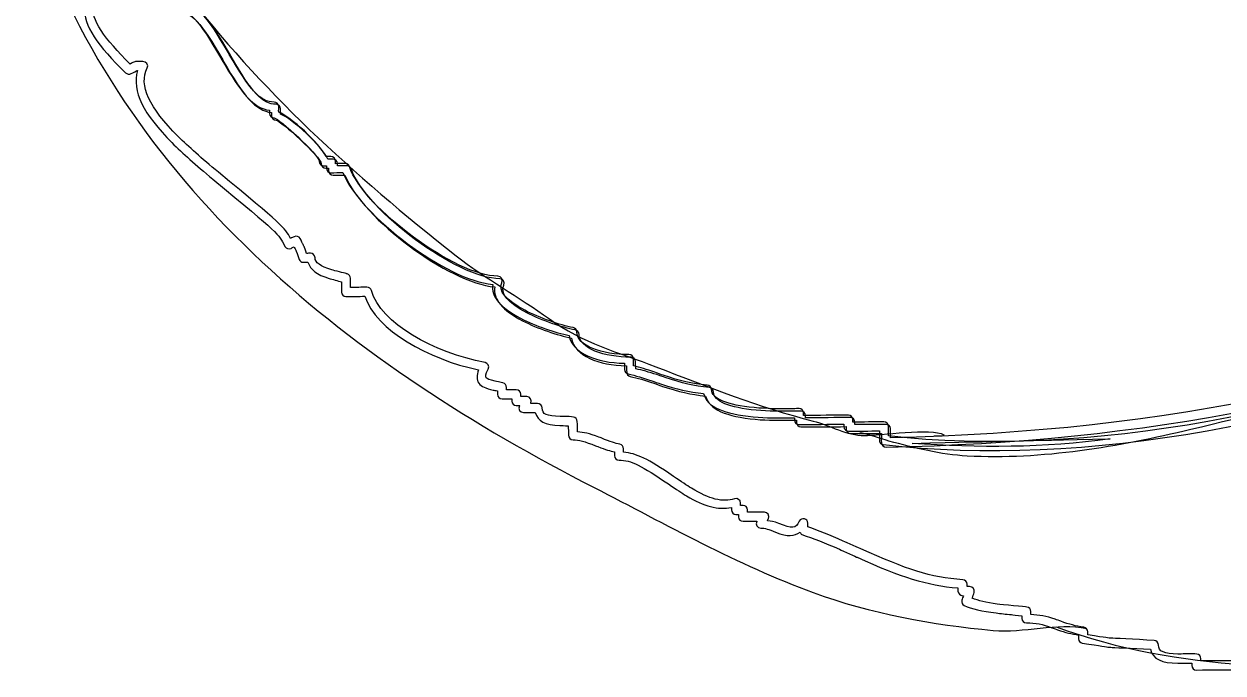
# Model space of a CAD drawing. Extents: x 25 to 279, y 7 to 272.
# Drawn here: x 36.7 to 71.62, y 7.43 to 26.33 of the extents above; entities that cross this region are included whole.
import ezdxf

# ---------------------------------------------------------------- set-up
doc = ezdxf.new("R2010")
doc.units = 0
doc.layers.get('0').update_dxf_attribs({"linetype": 'CONTINUOUS'})

msp = doc.modelspace()

# ---------------------------------------------------------------- linework, layer by layer
at = {"color": 7}
msp.add_lwpolyline([(39.993358, 24.970052), (40.010027, 24.970052)], dxfattribs=at)
msp.add_lwpolyline([(68.33579, 14.250458)], close=True, dxfattribs=at)
for points in [[(36.701148, 37.30969), (38.280446, 29.64471), (43.314673, 24.264144), (49.284731, 19.579167)], [(95.33255, 32.055858), (90.222652, 20.235333), (78.143894, 14.618229), (61.937371, 14.279563)], [(37.10305, 28.991719), (39.920598, 21.379656), (46.297056, 16.412104), (53.307192, 12.829646)], [(42.65586, 25.48255), (42.017685, 26.584275), (41.682458, 26.987235), (41.175781, 27.028775)], [(42.713804, 25.416404), (42.079069, 26.512044), (41.743842, 26.908919), (41.241927, 26.954427)], [(38.480471, 26.805467), (38.410885, 26.296673), (38.860413, 25.675696), (39.662629, 24.903906)], [(39.794921, 25.160288), (39.064935, 25.874663), (38.613821, 26.48876), (38.736587, 26.855208)], [(41.084765, 26.78086), (41.502277, 26.783506), (41.805754, 26.418381), (42.42435, 25.350258)], [(41.142708, 26.706513), (41.560221, 26.709158), (41.8719, 26.352235), (42.490496, 25.284113)], [(39.927212, 25.226433), (39.905252, 25.220613), (39.848631, 25.188069), (39.794921, 25.160288)], [(40.026431, 25.234635), (39.980129, 25.235429), (39.958169, 25.234635), (39.927212, 25.226433)], [(40.166925, 25.234635), (40.115596, 25.234371), (40.079877, 25.233313), (40.026431, 25.234635)], [(40.291015, 25.0444), (40.335729, 25.132771), (40.265879, 25.235165), (40.166925, 25.234635)], [(42.42435, 25.350258), (42.436256, 25.329885), (42.437315, 25.329621), (42.449221, 25.308983)], [(42.449221, 25.308983), (43.048767, 24.274198), (43.385846, 23.873883), (43.854687, 23.8125)], [(42.490496, 25.284113), (42.502402, 25.26374), (42.494994, 25.263475), (42.5069, 25.242838)], [(42.5069, 25.242838), (43.106181, 24.208581), (43.444054, 23.808002), (43.912631, 23.746354)], [(42.680467, 25.441275), (42.668825, 25.461913), (42.667767, 25.462177), (42.65586, 25.48255)], [(43.986979, 24.052213), (43.585606, 24.049831), (43.278425, 24.409665), (42.680467, 25.441275)], [(42.73841, 25.375129), (42.726504, 25.395767), (42.725446, 25.396031), (42.713804, 25.416404)], [(44.044923, 23.986067), (43.64355, 23.983685), (43.336104, 24.343519), (42.73841, 25.375129)], [(39.662629, 24.903906), (39.702846, 24.865277), (39.769785, 24.854429), (39.819792, 24.879035)], [(39.819792, 24.879035), (39.886731, 24.912373), (39.991242, 24.969523), (39.993358, 24.970052)], [(40.010027, 24.970052), (39.834079, 24.370506), (40.180948, 23.695554), (41.010417, 22.870054)], [(41.19245, 23.051823), (40.350281, 23.890023), (40.03675, 24.541163), (40.291015, 25.0444)], [(43.854687, 23.8125), (43.854952, 23.781015), (43.854423, 23.750323), (43.854687, 23.721483)], [(44.119271, 23.928388), (44.118742, 24.001413), (44.060004, 24.052742), (43.986979, 24.052213)], [(44.177215, 23.853775), (44.176685, 23.9268), (44.117948, 23.986596), (44.044923, 23.986067)], [(44.119271, 23.762758), (44.119006, 23.816204), (44.119535, 23.878117), (44.119271, 23.928388)], [(45.491929, 22.464713), (45.312806, 22.858677), (44.463494, 23.626763), (44.119271, 23.762758)], [(44.177215, 23.696613), (44.176685, 23.749529), (44.177479, 23.804298), (44.177215, 23.853775)], [(43.854687, 23.721483), (43.855217, 23.648458), (43.913954, 23.588927), (43.986979, 23.589192)], [(43.912631, 23.746354), (43.912896, 23.714869), (43.912367, 23.684177), (43.912631, 23.655338)], [(43.912631, 23.655338), (43.91316, 23.582313), (43.971898, 23.522781), (44.044923, 23.523046)], [(43.986979, 23.589192), (44.116096, 23.589985), (45.300371, 22.50784), (45.301694, 22.324219)], [(44.044923, 23.523046), (44.17404, 23.52384), (45.358315, 22.441694), (45.359637, 22.258073)], [(45.549608, 22.390365), (45.370485, 22.784329), (44.521437, 23.560617), (44.177215, 23.696613)], [(42.366406, 22.010158), (41.865285, 22.424496), (41.502542, 22.743054), (41.19245, 23.051823)], [(41.010417, 22.870054), (41.327652, 22.554142), (41.6941, 22.230821), (42.201042, 21.811721)], [(45.640625, 22.464713), (45.594323, 22.464448), (45.541935, 22.464977), (45.491929, 22.464713)], [(45.698569, 22.390365), (45.652267, 22.3901), (45.599615, 22.390629), (45.549608, 22.390365)], [(45.772917, 22.332421), (45.772388, 22.405446), (45.71365, 22.465242), (45.640625, 22.464713)], [(45.83086, 22.258073), (45.830331, 22.331098), (45.771594, 22.390894), (45.698569, 22.390365)], [(44.466404, 20.084521), (44.298129, 20.402021), (44.207642, 20.486688), (42.366406, 22.010158)], [(45.301694, 22.324219), (45.302223, 22.251194), (45.36096, 22.199865), (45.433985, 22.200129)], [(45.359637, 22.258073), (45.359902, 22.185048), (45.41864, 22.125252), (45.491929, 22.125781)], [(45.433985, 22.200129), (45.457004, 22.200394), (45.482933, 22.200129), (45.508333, 22.200129)], [(45.491929, 22.125781), (45.514948, 22.126046), (45.540877, 22.125517), (45.566277, 22.125781)], [(45.508333, 22.200129), (45.508598, 22.175523), (45.508069, 22.148271), (45.508333, 22.125781)], [(45.508333, 22.125781), (45.508862, 22.052756), (45.5676, 21.99296), (45.640625, 21.99349)], [(45.566277, 22.125781), (45.566277, 22.103027), (45.566012, 22.080538), (45.566277, 22.059635)], [(45.566277, 22.059635), (45.566806, 21.98661), (45.633746, 21.927079), (45.706771, 21.927344)], [(45.772917, 22.258073), (45.772652, 22.283738), (45.773181, 22.308873), (45.772917, 22.332421)], [(46.053904, 22.266275), (45.966592, 22.265746), (45.867902, 22.258602), (45.772917, 22.258073)], [(45.83086, 22.191927), (45.830596, 22.214681), (45.83086, 22.237171), (45.83086, 22.258073)], [(46.111848, 22.191927), (46.024535, 22.191398), (45.925846, 22.192456), (45.83086, 22.191927)], [(46.177994, 22.175258), (46.159473, 22.228704), (46.110525, 22.266804), (46.053904, 22.266275)], [(46.235937, 22.10091), (46.217417, 22.154356), (46.168469, 22.192192), (46.111848, 22.191927)], [(50.502344, 18.983854), (49.291875, 18.975917), (46.60556, 20.952354), (46.177994, 22.175258)], [(50.560287, 18.909771), (49.349819, 18.901833), (46.663504, 20.878271), (46.235937, 22.10091)], [(42.201042, 21.811721), (44.160017, 20.190354), (44.10419, 20.230042), (44.301304, 19.851688)], [(45.640625, 21.99349), (45.748575, 21.994283), (45.873987, 22.001163), (45.987758, 22.001692)], [(45.706771, 21.927344), (45.814456, 21.928138), (45.932196, 21.92655), (46.045702, 21.927344)], [(45.987758, 22.001692), (46.515602, 20.716875), (49.011417, 18.862146), (50.353383, 18.743083)], [(46.045702, 21.927344), (46.573281, 20.642792), (49.068831, 18.790708), (50.411327, 18.669)], [(44.565887, 20.132146), (44.533608, 20.116271), (44.501858, 20.100396), (44.466404, 20.084521)], [(44.747656, 20.076583), (44.714319, 20.140083), (44.630181, 20.163896), (44.565887, 20.132146)], [(44.822004, 19.925771), (44.829942, 19.912542), (44.774115, 20.023667), (44.747656, 20.076583)], [(44.863279, 19.84375), (44.85349, 19.867563), (44.841848, 19.888729), (44.822004, 19.925771)], [(44.301304, 19.851688), (44.334377, 19.788188), (44.418515, 19.761729), (44.483073, 19.793479)], [(44.483073, 19.793479), (44.508473, 19.806708), (44.537842, 19.822583), (44.565888, 19.835813)], [(44.565888, 19.835813), (44.584673, 19.798771), (44.612719, 19.751146), (44.615365, 19.743208)], [(44.615365, 19.743208), (44.621715, 19.729979), (44.679658, 19.571229), (44.714583, 19.470688)], [(44.929425, 19.645313), (44.901379, 19.727333), (44.870423, 19.825229), (44.863279, 19.84375)], [(45.045312, 19.65325), (45.009329, 19.65325), (44.969112, 19.645313), (44.929425, 19.645313)], [(45.177604, 19.520958), (45.177075, 19.595042), (45.118337, 19.65325), (45.045312, 19.65325)], [(49.284731, 19.579167), (50.135896, 18.912417), (51.123585, 18.377958), (52.003854, 17.737667)], [(44.714583, 19.470688), (44.733104, 19.417771), (44.782052, 19.388667), (44.838673, 19.388667)], [(44.838673, 19.388667), (44.879683, 19.388667), (44.925985, 19.388667), (44.970965, 19.388667)], [(44.970965, 19.388667), (45.041608, 19.174354), (45.230521, 19.023542), (45.590883, 18.917708)], [(45.665496, 19.166417), (45.333444, 19.264313), (45.178398, 19.380729), (45.177604, 19.520958)], [(45.590883, 18.917708), (45.665496, 18.896542), (45.855467, 18.843625), (45.946483, 18.817167)], [(46.087242, 19.057938), (46.036706, 19.073813), (45.747252, 19.142604), (45.665496, 19.166417)], [(46.111848, 19.05), (46.096502, 19.055292), (46.102852, 19.052646), (46.087242, 19.057938)], [(46.211067, 18.925646), (46.210802, 18.983854), (46.166617, 19.031479), (46.111848, 19.05)], [(46.211067, 18.653125), (46.210537, 18.745729), (46.211596, 18.840979), (46.211067, 18.925646)], [(50.617967, 18.793354), (50.662681, 18.883313), (50.601298, 18.983854), (50.502344, 18.983854)], [(50.67591, 18.719271), (50.720625, 18.806583), (50.659242, 18.909771), (50.560287, 18.909771)], [(45.946483, 18.817167), (45.947277, 18.719271), (45.945954, 18.613438), (45.946483, 18.520833)], [(45.946483, 18.520833), (45.947013, 18.44675), (46.00575, 18.388542), (46.078775, 18.388542)], [(46.690756, 18.661063), (46.539415, 18.661063), (46.372727, 18.653125), (46.211067, 18.653125)], [(46.823048, 18.563167), (46.807702, 18.621375), (46.751081, 18.661063), (46.690756, 18.661063)], [(50.13034, 16.470313), (48.651583, 16.748125), (47.070962, 17.62125), (46.823048, 18.563167)], [(50.353383, 18.743083), (50.292794, 18.388542), (50.588862, 18.057813), (51.163802, 17.758833)], [(50.411327, 18.669), (50.353383, 18.314458), (50.648658, 17.983729), (51.221746, 17.68475)], [(51.287892, 17.991667), (50.740204, 18.277417), (50.499698, 18.560521), (50.617967, 18.793354)], [(51.345571, 17.917583), (50.798148, 18.200688), (50.557642, 18.483792), (50.67591, 18.719271)], [(46.078775, 18.388542), (46.248638, 18.388542), (46.447604, 18.396479), (46.62461, 18.396479)], [(46.62461, 18.396479), (46.971479, 17.401646), (48.463729, 16.568208), (49.940104, 16.256)], [(52.693358, 17.486313), (52.326646, 17.555104), (51.723131, 17.764125), (51.287892, 17.991667)], [(52.751302, 17.420167), (52.38459, 17.488958), (51.781075, 17.690042), (51.345571, 17.917583)], [(61.813281, 14.007042), (69.318187, 14.149917), (76.089933, 15.454313), (81.690104, 18.049875)], [(51.163802, 17.758833), (51.601952, 17.531292), (52.183771, 17.338146), (52.577735, 17.256125)], [(51.221746, 17.68475), (51.659896, 17.457208), (52.249917, 17.264063), (52.643881, 17.182042)], [(52.003854, 17.737667), (52.961117, 17.044458), (54.027652, 16.758708), (55.106623, 16.345958)], [(52.800779, 17.361958), (52.800515, 17.425458), (52.755535, 17.475729), (52.693358, 17.486313)], [(61.730467, 14.081125), (67.545479, 13.409083), (74.671237, 14.679083), (80.896354, 17.504833)], [(80.788933, 17.742958), (74.646367, 14.956896), (67.62406, 13.692188), (61.879427, 14.329833)], [(52.577735, 17.256125), (52.676954, 16.73225), (53.381804, 16.467667), (54.189842, 16.4465)], [(52.643881, 17.182042), (52.743629, 16.658167), (53.440012, 16.393583), (54.247785, 16.372417)], [(52.866925, 17.287875), (52.86666, 17.351375), (52.813479, 17.409583), (52.751302, 17.420167)], [(54.322133, 16.7005), (53.542935, 16.697854), (52.803425, 16.949208), (52.800779, 17.361958)], [(54.380077, 16.626417), (53.600879, 16.621125), (52.869571, 16.875125), (52.866925, 17.287875)], [(50.221092, 16.279813), (50.261044, 16.359188), (50.216858, 16.454438), (50.13034, 16.470313)], [(54.189842, 16.4465), (54.190371, 16.383), (54.189577, 16.3195), (54.189842, 16.263938)], [(54.454425, 16.568208), (54.45416, 16.642292), (54.395423, 16.703146), (54.322133, 16.7005)], [(54.512369, 16.494125), (54.51184, 16.568208), (54.453102, 16.629063), (54.380077, 16.626417)], [(54.454425, 16.372417), (54.45416, 16.438563), (54.454954, 16.507354), (54.454425, 16.568208)], [(54.520571, 16.28775), (54.520306, 16.359188), (54.512898, 16.430625), (54.512369, 16.494125)], [(49.940104, 16.256), (49.88851, 16.102542), (49.874752, 15.964958), (49.948306, 15.867063)], [(50.163412, 16.023167), (50.140923, 16.054917), (50.144362, 16.129), (50.221092, 16.279813)], [(54.189842, 16.263938), (54.190371, 16.203083), (54.237996, 16.152813), (54.297527, 16.139583)], [(54.247785, 16.372417), (54.248315, 16.311563), (54.255723, 16.253354), (54.255987, 16.197792)], [(54.255987, 16.197792), (54.256517, 16.136938), (54.29594, 16.078729), (54.355471, 16.0655)], [(54.297527, 16.139583), (54.52401, 16.086667), (54.720067, 16.025813), (54.992058, 15.933208)], [(54.355471, 16.0655), (54.581954, 16.012583), (54.77801, 15.959667), (55.049737, 15.867063)], [(55.074608, 16.189854), (54.833838, 16.269229), (54.652333, 16.322146), (54.454425, 16.372417)], [(55.132552, 16.115771), (54.895485, 16.195146), (54.71504, 16.240125), (54.520571, 16.28775)], [(55.322788, 16.09725), (55.285217, 16.110479), (55.119852, 16.173979), (55.074608, 16.189854)], [(55.106623, 16.345958), (56.652583, 15.750646), (58.099854, 15.163271), (59.69, 14.766396)], [(55.380467, 16.031104), (55.34316, 16.044333), (55.177796, 16.099896), (55.132552, 16.115771)], [(56.604429, 15.808854), (56.142996, 15.851188), (55.821263, 15.930563), (55.322788, 16.09725)], [(49.948306, 15.867063), (50.025035, 15.763875), (50.140923, 15.721542), (50.370052, 15.668625)], [(50.427996, 15.925271), (50.262102, 15.962313), (50.188019, 15.991417), (50.163412, 16.023167)], [(50.651304, 15.875), (50.598917, 15.888229), (50.4444, 15.919979), (50.427996, 15.925271)], [(50.758725, 15.742708), (50.758196, 15.803563), (50.710571, 15.861771), (50.651304, 15.875)], [(50.758725, 15.676563), (50.75846, 15.700375), (50.758725, 15.721542), (50.758725, 15.742708)], [(54.992058, 15.933208), (55.036773, 15.917333), (55.202137, 15.861771), (55.239973, 15.851188)], [(55.049737, 15.867063), (55.094717, 15.851188), (55.260081, 15.787688), (55.297917, 15.774458)], [(55.239973, 15.851188), (55.724954, 15.687146), (56.057006, 15.615708), (56.496744, 15.568083)], [(55.297917, 15.774458), (55.782633, 15.613063), (56.114685, 15.541625), (56.554687, 15.494)], [(56.662108, 15.742708), (56.20094, 15.785042), (55.879206, 15.864417), (55.380467, 16.031104)], [(56.728254, 15.6845), (56.72799, 15.753292), (56.672163, 15.803563), (56.604429, 15.808854)], [(56.786198, 15.610417), (56.785669, 15.679208), (56.730106, 15.737417), (56.662108, 15.742708)], [(75.589606, 15.861771), (73.997873, 15.282333), (72.331527, 14.909271), (70.688465, 14.517688)], [(50.370052, 15.668625), (50.380371, 15.665979), (50.440167, 15.655396), (50.494142, 15.642167)], [(50.494142, 15.642167), (50.494406, 15.607771), (50.493877, 15.576021), (50.494142, 15.544271)], [(50.494142, 15.544271), (50.494671, 15.470188), (50.553408, 15.411979), (50.626433, 15.411979)], [(50.626433, 15.411979), (50.713746, 15.411979), (50.812435, 15.411979), (50.907421, 15.411979)], [(51.039712, 15.676563), (50.9524, 15.676563), (50.85371, 15.676563), (50.758725, 15.676563)], [(50.907421, 15.411979), (50.907685, 15.388167), (50.907421, 15.367), (50.907421, 15.345833)], [(51.172004, 15.544271), (51.171475, 15.618354), (51.112737, 15.676563), (51.039712, 15.676563)], [(51.172004, 15.478125), (51.172004, 15.501938), (51.172269, 15.523104), (51.172004, 15.544271)], [(51.345571, 15.478125), (51.291067, 15.478125), (51.232329, 15.478125), (51.172004, 15.478125)], [(51.461458, 15.287625), (51.506173, 15.377583), (51.444525, 15.478125), (51.345571, 15.478125)], [(56.496744, 15.568083), (56.58485, 15.168563), (57.101846, 14.967479), (57.94375, 14.89075)], [(56.554687, 15.494), (56.647821, 15.099771), (57.165081, 14.893396), (58.001694, 14.816667)], [(57.968621, 15.155333), (57.187306, 15.226771), (56.730106, 15.411979), (56.728254, 15.6845)], [(58.0263, 15.08125), (57.24525, 15.152688), (56.78805, 15.337896), (56.786198, 15.610417)], [(50.907421, 15.345833), (50.90795, 15.27175), (50.966687, 15.213542), (51.039713, 15.213542)], [(51.039713, 15.213542), (51.071198, 15.213542), (51.105065, 15.213542), (51.138931, 15.213542)], [(51.130729, 15.205604), (51.086015, 15.115646), (51.147662, 15.015104), (51.246617, 15.015104)], [(51.138931, 15.213542), (51.137344, 15.210896), (51.132317, 15.20825), (51.130729, 15.205604)], [(51.461458, 15.279688), (51.462517, 15.282333), (51.4604, 15.284979), (51.461458, 15.287625)], [(51.659896, 15.279688), (51.598248, 15.279688), (51.529456, 15.279688), (51.461458, 15.279688)], [(51.792187, 15.147396), (51.791658, 15.221479), (51.732921, 15.279688), (51.659896, 15.279688)], [(52.321354, 14.898688), (51.924479, 14.906625), (51.793246, 14.962188), (51.792187, 15.147396)], [(59.101302, 15.123583), (58.681937, 15.113), (58.32766, 15.123583), (57.968621, 15.155333)], [(59.159246, 15.057438), (58.739617, 15.046854), (58.385604, 15.0495), (58.0263, 15.08125)], [(59.274869, 15.131521), (59.257935, 15.131521), (59.157129, 15.123583), (59.101302, 15.123583)], [(59.332813, 15.057438), (59.315615, 15.057438), (59.215073, 15.057438), (59.159246, 15.057438)], [(59.40716, 14.999229), (59.406631, 15.070667), (59.347894, 15.131521), (59.274869, 15.131521)], [(59.465104, 14.925146), (59.464575, 14.996583), (59.405838, 15.057438), (59.332813, 15.057438)], [(51.246617, 15.015104), (51.354567, 15.015104), (51.479979, 15.015104), (51.59375, 15.015104)], [(51.59375, 15.015104), (51.667304, 14.76375), (51.872356, 14.644688), (52.313152, 14.634104)], [(52.403904, 14.898688), (52.361571, 14.898688), (52.344637, 14.898688), (52.321354, 14.898688)], [(52.701825, 14.882813), (52.624037, 14.89075), (52.557892, 14.896042), (52.403904, 14.898688)], [(52.817448, 14.750521), (52.816919, 14.816667), (52.768235, 14.874875), (52.701825, 14.882813)], [(52.82565, 14.451542), (52.825121, 14.554729), (52.817977, 14.655271), (52.817448, 14.750521)], [(57.94375, 14.89075), (58.314696, 14.856354), (58.672942, 14.848417), (59.101302, 14.859)], [(58.001694, 14.816667), (58.37264, 14.782271), (58.730885, 14.782271), (59.159246, 14.792854)], [(59.101302, 14.859), (59.084369, 14.856354), (59.133317, 14.859), (59.142577, 14.859)], [(59.159246, 14.792854), (59.142312, 14.790208), (59.19126, 14.792854), (59.200521, 14.792854)], [(59.142577, 14.859), (59.142842, 14.835188), (59.142577, 14.811375), (59.142577, 14.792854)], [(59.142577, 14.792854), (59.143106, 14.718771), (59.201844, 14.657917), (59.274869, 14.660563)], [(59.200521, 14.792854), (59.200785, 14.769042), (59.200256, 14.747875), (59.200521, 14.726708)], [(59.200521, 14.726708), (59.20105, 14.652625), (59.259787, 14.591771), (59.332812, 14.594417)], [(59.274869, 14.660563), (59.683915, 14.663208), (60.158842, 14.673792), (60.581381, 14.676438)], [(59.40716, 14.925146), (59.40716, 14.948958), (59.407425, 14.975417), (59.40716, 14.999229)], [(60.713673, 14.941021), (60.304627, 14.938375), (59.8297, 14.927792), (59.40716, 14.925146)], [(59.465104, 14.859), (59.46484, 14.880167), (59.465369, 14.903979), (59.465104, 14.925146)], [(60.771617, 14.866938), (60.362571, 14.864292), (59.887644, 14.861646), (59.465104, 14.859)], [(59.69, 14.766396), (60.164133, 14.647333), (60.680865, 14.335125), (61.180927, 14.343063)], [(60.581381, 14.676438), (60.581381, 14.649979), (60.581117, 14.626167), (60.581381, 14.602354)], [(60.845965, 14.808729), (60.845435, 14.880167), (60.786698, 14.941021), (60.713673, 14.941021)], [(60.903908, 14.734646), (60.903379, 14.806083), (60.844642, 14.866938), (60.771617, 14.866938)], [(60.845965, 14.734646), (60.8457, 14.758458), (60.845965, 14.784917), (60.845965, 14.808729)], [(61.747135, 14.742583), (61.466677, 14.739937), (61.138858, 14.734646), (60.845965, 14.734646)], [(60.903908, 14.6685), (60.903644, 14.689667), (60.903908, 14.713479), (60.903908, 14.734646)], [(61.805079, 14.6685), (61.524621, 14.665854), (61.196802, 14.6685), (60.903908, 14.6685)], [(61.879427, 14.610292), (61.878898, 14.681729), (61.82016, 14.742583), (61.747135, 14.742583)], [(61.937371, 14.544146), (61.936842, 14.615583), (61.878104, 14.6685), (61.805079, 14.6685)], [(52.313152, 14.634104), (52.329027, 14.634104), (52.452587, 14.631458), (52.552865, 14.626167)], [(52.552865, 14.626167), (52.553394, 14.533563), (52.560538, 14.440958), (52.561067, 14.353646)], [(52.561067, 14.353646), (52.561596, 14.279563), (52.620333, 14.221354), (52.693358, 14.221354)], [(53.445833, 14.295438), (53.164846, 14.406563), (53.001862, 14.435667), (52.82565, 14.451542)], [(59.332812, 14.594417), (59.741858, 14.597063), (60.224723, 14.599708), (60.647527, 14.602354)], [(60.581381, 14.602354), (60.58191, 14.528271), (60.64885, 14.470063), (60.721875, 14.470063)], [(60.647527, 14.602354), (60.647527, 14.578542), (60.647262, 14.557375), (60.647527, 14.536208)], [(60.647527, 14.536208), (60.648056, 14.462125), (60.706794, 14.403917), (60.779819, 14.403917)], [(60.721875, 14.470063), (61.002069, 14.470063), (61.322215, 14.475354), (61.614844, 14.478)], [(60.779819, 14.403917), (61.059748, 14.403917), (61.379894, 14.401271), (61.672787, 14.403917)], [(61.892921, 14.181667), (61.760894, 14.216063), (60.929308, 14.507104), (61.053663, 14.38275)], [(61.180927, 14.343063), (61.611669, 14.351), (63.148633, 14.565313), (63.492856, 14.366875)], [(61.614844, 14.478), (61.615373, 14.385396), (61.614315, 14.290146), (61.614844, 14.205479)], [(61.672787, 14.403917), (61.673317, 14.311313), (61.672258, 14.221354), (61.672787, 14.139333)], [(61.879427, 14.329833), (61.878898, 14.425083), (61.879956, 14.520333), (61.879427, 14.610292)], [(61.937371, 14.279563), (61.936842, 14.369521), (61.9379, 14.462125), (61.937371, 14.544146)], [(63.492856, 14.366875), (63.571437, 14.321896), (63.312146, 14.316604), (63.22351, 14.335125)], [(70.688465, 14.517688), (68.5927, 14.017625), (66.338715, 13.626042), (64.175746, 13.745104)], [(52.693358, 14.221354), (52.863485, 14.221354), (53.035994, 14.168438), (53.346615, 14.046729)], [(53.346615, 14.046729), (53.380217, 14.0335), (53.378894, 14.036146), (53.41276, 14.022917)], [(53.41276, 14.022917), (53.659088, 13.925021), (53.771535, 13.895917), (53.900652, 13.866813)], [(53.511979, 14.271625), (53.478112, 14.284854), (53.479965, 14.282208), (53.445833, 14.295438)], [(54.05755, 14.089063), (53.916527, 14.115521), (53.795612, 14.157854), (53.511979, 14.271625)], [(54.165235, 13.956771), (54.164706, 14.020271), (54.119992, 14.078479), (54.05755, 14.089063)], [(61.614844, 14.205479), (61.615373, 14.136688), (61.664056, 14.089063), (61.730467, 14.081125)], [(61.672787, 14.139333), (61.673317, 14.06525), (61.739462, 14.004396), (61.813281, 14.007042)], [(64.175746, 13.745104), (63.405544, 13.787438), (62.636135, 13.983229), (61.892921, 14.181667)], [(68.33579, 14.250458), (66.421529, 13.972646), (64.496685, 13.983229), (62.573165, 14.115521)], [(62.573165, 14.115521), (65.454477, 14.184312), (65.454477, 14.184312), (68.33579, 14.250458)], [(53.900652, 13.866813), (53.900917, 13.829771), (53.900388, 13.792729), (53.900652, 13.758333)], [(53.900652, 13.758333), (53.901181, 13.68425), (53.959919, 13.626042), (54.032944, 13.626042)], [(54.032944, 13.626042), (54.38484, 13.628688), (54.690433, 13.464646), (55.471483, 12.932833)], [(54.165235, 13.858875), (54.164971, 13.893271), (54.1655, 13.925021), (54.165235, 13.956771)], [(55.620444, 13.155083), (54.871673, 13.665729), (54.537504, 13.824479), (54.165235, 13.858875)], [(55.471483, 12.932833), (55.718075, 12.7635), (55.849044, 12.676188), (56.00065, 12.583583)], [(56.141408, 12.808479), (55.995094, 12.895792), (55.862802, 12.988396), (55.620444, 13.155083)], [(53.307192, 12.829646), (55.392373, 11.763375), (57.484698, 10.578042), (59.691058, 9.771063)], [(56.00065, 12.583583), (56.509708, 12.276667), (56.919019, 12.178771), (57.307162, 12.244917)], [(57.398179, 12.501563), (57.051575, 12.387792), (56.664225, 12.490979), (56.141408, 12.808479)], [(57.307162, 12.244917), (57.307162, 12.22375), (57.306898, 12.199938), (57.307162, 12.178771)], [(57.571746, 12.377208), (57.571217, 12.467167), (57.483375, 12.530667), (57.398179, 12.501563)], [(57.571746, 12.311063), (57.571481, 12.334875), (57.571746, 12.356042), (57.571746, 12.377208)], [(57.646094, 12.311063), (57.62281, 12.311063), (57.596881, 12.311063), (57.571746, 12.311063)], [(57.778385, 12.178771), (57.777856, 12.252854), (57.719119, 12.311063), (57.646094, 12.311063)], [(57.307162, 12.178771), (57.307692, 12.107333), (57.366429, 12.046479), (57.439454, 12.046479)], [(57.439454, 12.046479), (57.462473, 12.046479), (57.488402, 12.046479), (57.513802, 12.046479)], [(57.513802, 12.046479), (57.514067, 12.022667), (57.513537, 11.996208), (57.513802, 11.972396)], [(57.513802, 11.972396), (57.514331, 11.898313), (57.573069, 11.848042), (57.646094, 11.848042)], [(57.778385, 12.112625), (57.778121, 12.136437), (57.77865, 12.157604), (57.778385, 12.178771)], [(58.266277, 12.112625), (58.114406, 12.112625), (57.94031, 12.115271), (57.778385, 12.112625)], [(58.3819, 11.922125), (58.426615, 12.012083), (58.365231, 12.112625), (58.266277, 12.112625)], [(58.357029, 11.863917), (58.366819, 11.885083), (58.372904, 11.90625), (58.3819, 11.922125)], [(59.53125, 11.789833), (59.530456, 11.930063), (59.345777, 11.972396), (59.283071, 11.848042)], [(57.646094, 11.848042), (57.772035, 11.848042), (57.913852, 11.848042), (58.051171, 11.848042)], [(58.042969, 11.840104), (57.998254, 11.752792), (58.068104, 11.649604), (58.167058, 11.649604)], [(58.051171, 11.848042), (58.049583, 11.845396), (58.044556, 11.84275), (58.042969, 11.840104)], [(58.167058, 11.649604), (58.283475, 11.649604), (58.387985, 11.615208), (58.588804, 11.533188)], [(58.687758, 11.781896), (58.543031, 11.840104), (58.456512, 11.845396), (58.357029, 11.863917)], [(58.588804, 11.533188), (58.948373, 11.387667), (59.1439, 11.408833), (59.307942, 11.533188)], [(59.283071, 11.848042), (59.169035, 11.623146), (59.084369, 11.623146), (58.687758, 11.781896)], [(59.307942, 11.533188), (59.324081, 11.506729), (59.325933, 11.469688), (59.357683, 11.459104)], [(59.53125, 11.684), (59.530985, 11.721042), (59.531515, 11.755438), (59.53125, 11.789833)], [(60.564712, 11.268604), (60.15646, 11.451167), (59.846633, 11.578167), (59.53125, 11.684)], [(59.357683, 11.459104), (59.689206, 11.353271), (60.021523, 11.223625), (60.457292, 11.030479)], [(61.077475, 11.046354), (61.082502, 11.043708), (60.6425, 11.234208), (60.564712, 11.268604)], [(60.457292, 11.030479), (60.534285, 10.996083), (60.974817, 10.795), (60.970054, 10.797646)], [(64.045571, 10.144125), (63.102067, 10.210271), (62.397481, 10.448396), (61.077475, 11.046354)], [(60.970054, 10.797646), (62.256723, 10.215563), (62.985121, 9.985375), (63.905077, 9.906)], [(64.16966, 10.011833), (64.169396, 10.083271), (64.114892, 10.141479), (64.045571, 10.144125)], [(63.905077, 9.906), (63.905342, 9.87425), (63.905077, 9.8425), (63.905077, 9.813396)], [(63.905077, 9.813396), (63.905606, 9.741958), (63.972546, 9.681104), (64.045571, 9.681104)], [(64.16966, 9.945688), (64.16966, 9.9695), (64.169925, 9.990667), (64.16966, 10.011833)], [(64.244008, 9.945688), (64.22099, 9.945688), (64.19506, 9.945688), (64.16966, 9.945688)], [(64.3763, 9.773708), (64.40514, 9.858375), (64.33476, 9.948333), (64.244008, 9.945688)], [(59.691058, 9.771063), (61.353965, 9.162521), (63.170594, 8.831792), (64.927692, 8.670396)], [(64.020965, 9.548813), (63.999798, 9.485313), (64.026785, 9.421813), (64.08711, 9.392708)], [(64.06224, 9.681104), (64.047423, 9.638771), (64.034458, 9.591146), (64.020965, 9.548813)], [(64.045571, 9.681104), (64.051127, 9.681104), (64.056683, 9.681104), (64.06224, 9.681104)], [(64.318621, 9.607021), (64.337406, 9.662583), (64.359367, 9.723437), (64.3763, 9.773708)], [(65.046225, 9.435042), (64.718142, 9.474729), (64.496156, 9.540875), (64.318621, 9.607021)], [(65.914323, 9.350375), (65.893421, 9.353021), (65.179575, 9.416521), (65.046225, 9.435042)], [(64.08711, 9.392708), (64.29719, 9.292167), (64.606487, 9.228667), (65.013152, 9.178396)], [(65.013152, 9.178396), (65.150206, 9.159875), (65.292552, 9.144), (65.467971, 9.128125)], [(65.467971, 9.128125), (65.47485, 9.128125), (65.644183, 9.106958), (65.765362, 9.096375)], [(65.765362, 9.096375), (65.765627, 9.069917), (65.765362, 9.043458), (65.765362, 9.019646)], [(66.029946, 9.218083), (66.029681, 9.286875), (65.981527, 9.345083), (65.914323, 9.350375)], [(66.029946, 9.128125), (66.029946, 9.159875), (66.03021, 9.191625), (66.029946, 9.218083)], [(66.732944, 8.995833), (66.473917, 9.091083), (66.270452, 9.117542), (66.029946, 9.128125)], [(64.927692, 8.670396), (65.811929, 8.591021), (66.794856, 8.903229), (67.655017, 8.725958)], [(65.765362, 9.019646), (65.765892, 8.948208), (65.824629, 8.887354), (65.897654, 8.887354)], [(65.897654, 8.887354), (66.171762, 8.89), (66.361204, 8.850313), (66.641927, 8.747125)], [(66.641927, 8.747125), (66.675, 8.736542), (66.79221, 8.694208), (66.807292, 8.688917)], [(66.898308, 8.937625), (66.884021, 8.942917), (66.767075, 8.982604), (66.732944, 8.995833)], [(66.76734, 8.770938), (70.43764, 7.4295), (74.046027, 7.572375), (77.881427, 7.564438)], [(67.567969, 8.763), (67.330637, 8.79475), (67.150721, 8.845021), (66.898308, 8.937625)], [(67.683592, 8.630708), (67.683327, 8.696854), (67.633321, 8.755062), (67.567969, 8.763)], [(66.807292, 8.688917), (67.03351, 8.606896), (67.215808, 8.567208), (67.419008, 8.532813)], [(67.419008, 8.532813), (67.419273, 8.495771), (67.419008, 8.458729), (67.419008, 8.424333)], [(67.419008, 8.424333), (67.419537, 8.360833), (67.462665, 8.310563), (67.526694, 8.302625)], [(67.683592, 8.54075), (67.683592, 8.5725), (67.683856, 8.60425), (67.683592, 8.630708)], [(68.378388, 8.442854), (68.265146, 8.450792), (68.275729, 8.448146), (67.683592, 8.54075)], [(69.61849, 8.376708), (69.071331, 8.411104), (68.383944, 8.440208), (68.378388, 8.442854)], [(67.526694, 8.302625), (68.619158, 8.130646), (68.21805, 8.188854), (68.361719, 8.178271)], [(68.361719, 8.178271), (68.37045, 8.175625), (68.991692, 8.151813), (69.511069, 8.120063)], [(69.511069, 8.120063), (69.578008, 7.831667), (69.849206, 7.717896), (70.313021, 7.71525)], [(69.742579, 8.244417), (69.74205, 8.313208), (69.68781, 8.371417), (69.61849, 8.376708)], [(70.313021, 7.979833), (69.9135, 7.982479), (69.743638, 8.056562), (69.742579, 8.244417)], [(70.527862, 7.987771), (70.42494, 7.985125), (70.37414, 7.977188), (70.313021, 7.979833)], [(70.313021, 7.71525), (70.363556, 7.712604), (70.579721, 7.71525), (70.718098, 7.71525)], [(70.858592, 7.979833), (70.781333, 7.985125), (70.712806, 7.990417), (70.527862, 7.987771)], [(70.718098, 7.71525), (70.718362, 7.691438), (70.718098, 7.670271), (70.718098, 7.649104)], [(70.982681, 7.847542), (70.982417, 7.913688), (70.92659, 7.971896), (70.858592, 7.979833)], [(70.982681, 7.781396), (70.982681, 7.802563), (70.982946, 7.826375), (70.982681, 7.847542)], [(72.495833, 7.789333), (72.022494, 7.786688), (71.470044, 7.784042), (70.982681, 7.781396)], [(70.718098, 7.649104), (70.718627, 7.575021), (70.777365, 7.514167), (70.85039, 7.516813)], [(70.85039, 7.516813), (71.323729, 7.519458), (71.876444, 7.522104), (72.363542, 7.52475)]]:
    msp.add_open_spline(points, degree=3, dxfattribs=at)

doc.saveas('drawing.dxf')
